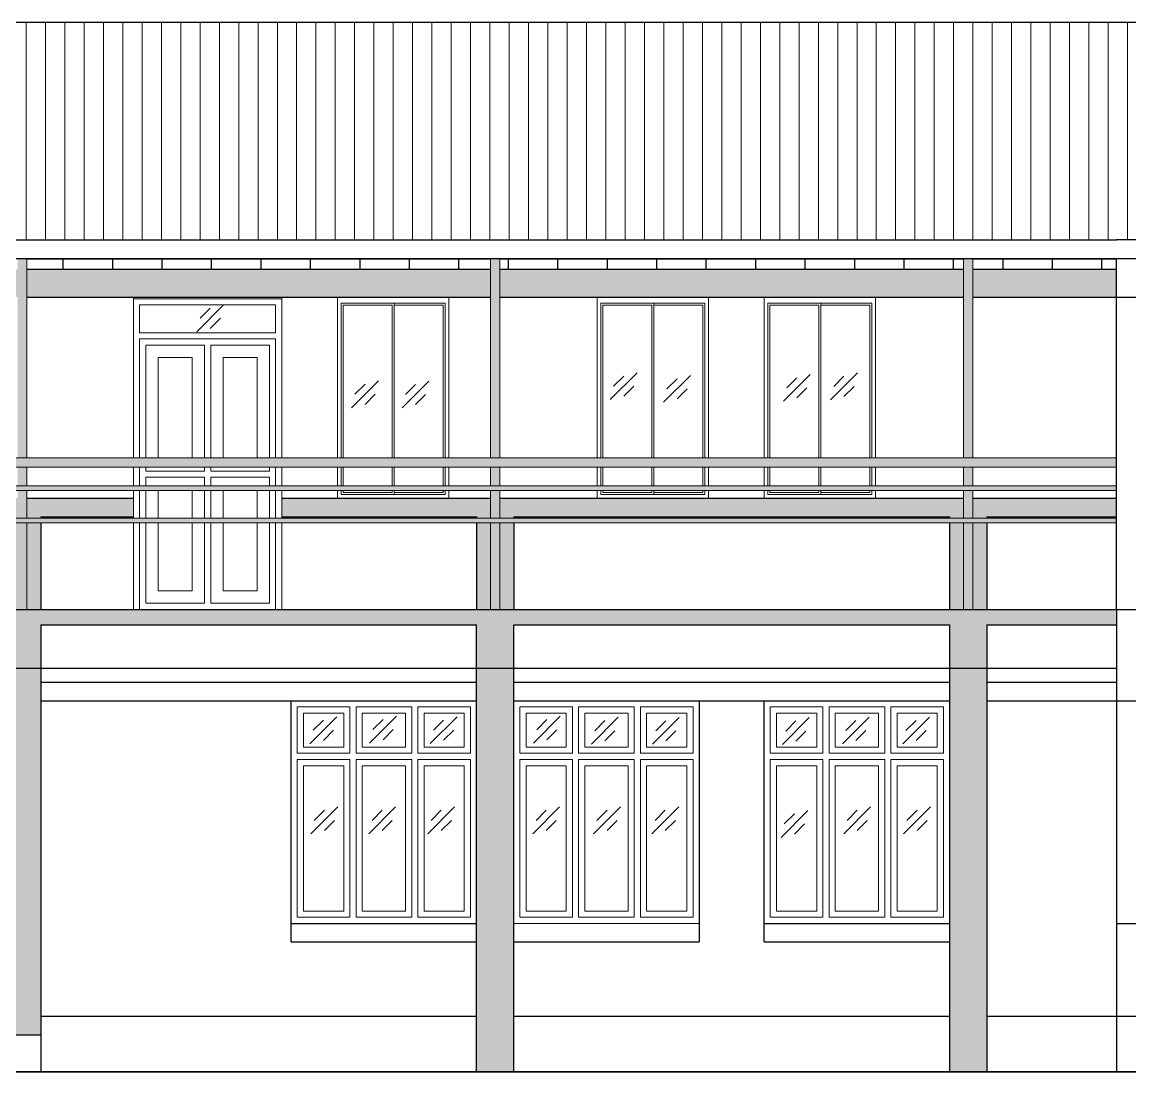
# Model space of a CAD drawing. Header units: inches. Extents: x -6800 to 96653, y -25814 to 17379.
# Drawn here: x 79709.5 to 80067.8, y -17416.8 to -17077.4 of the extents above; entities that cross this region are included whole.
import ezdxf

# ---------------------------------------------------------------- set-up
doc = ezdxf.new("R2010")
doc.units = ezdxf.units.IN
doc.header["$MEASUREMENT"] = 0
for name, color, linetype, lineweight in [('dimension', 50, 'Continuous', 20), ('Door ele', 20, 'Continuous', 15), ('ele front', 30, 'Continuous', 30), ('Ground level', 210, 'Continuous', 35), ('Opening elevation', 130, 'Continuous', 9), ('railing', 50, 'Continuous', 13), ('Wall', 90, 'Continuous', 30), ('Win ele', 211, 'Continuous', 15)]:
    doc.layers.add(name, color=color, linetype=linetype, lineweight=lineweight)

msp = doc.modelspace()

# ---------------------------------------------------------------- hatches: boundary and pattern name
at = {"layer": 'dimension', "transparency": 33554651}
h = msp.add_hatch(dxfattribs=at)
h.set_pattern_fill('ANSI31', color=256, scale=50, angle=45)
h.set_pattern_definition([(90, (47210.82, -13169.43), (-6.25, 0), [])])
h.paths.add_polyline_path([(79703.53, -17147.83), (80063.53, -17147.83), (80081.53, -17147.83), (80081.53, -17077.42), (78818.53, -17077.42), (78818.53, -17147.83), (78836.53, -17147.83)])
at = {"layer": 'Win ele', "transparency": 33554559}
h = msp.add_hatch(color=5, dxfattribs=at)
h.dxf.hatch_style = 1
h.paths.add_polyline_path([(78886.03, -17221.33), (78883.03, -17221.33), (78883.03, -17227.33), (78886.03, -17227.33)])
h.paths.add_polyline_path([(78886.03, -17228.83), (78883.03, -17228.83), (78883.03, -17237.83), (78886.03, -17237.83)])
h.paths.add_polyline_path([(78886.03, -17239.33), (78883.03, -17239.33), (78883.03, -17267.33), (78886.03, -17267.33)])
h.paths.add_polyline_path([(79012.03, -17153.83), (79009.03, -17153.83), (79009.03, -17218.33), (79012.03, -17218.33)])
h.paths.add_polyline_path([(79012.03, -17239.33), (79009.03, -17239.33), (79009.03, -17267.33), (79012.03, -17267.33)])
h.paths.add_polyline_path([(79012.03, -17228.83), (79009.03, -17228.83), (79009.03, -17237.83), (79012.03, -17237.83)])
h.paths.add_polyline_path([(79012.03, -17221.33), (79009.03, -17221.33), (79009.03, -17227.33), (79012.03, -17227.33)])
h.paths.add_polyline_path([(79120.03, -17153.83), (79117.03, -17153.83), (79117.03, -17218.33), (79120.03, -17218.33)])
h.paths.add_polyline_path([(79120.03, -17228.83), (79117.03, -17228.83), (79117.03, -17237.83), (79120.03, -17237.83)])
h.paths.add_polyline_path([(79120.03, -17221.33), (79117.03, -17221.33), (79117.03, -17227.33), (79120.03, -17227.33)])
h.paths.add_polyline_path([(79120.03, -17239.33), (79117.03, -17239.33), (79117.03, -17267.33), (79120.03, -17267.33)])
h.paths.add_polyline_path([(79228.03, -17153.83), (79225.03, -17153.83), (79225.03, -17218.33), (79228.03, -17218.33)])
h.paths.add_polyline_path([(79228.03, -17221.33), (79225.03, -17221.33), (79225.03, -17227.33), (79228.03, -17227.33)])
h.paths.add_polyline_path([(79228.03, -17228.83), (79225.03, -17228.83), (79225.03, -17237.83), (79228.03, -17237.83)])
h.paths.add_polyline_path([(79228.03, -17239.33), (79225.03, -17239.33), (79225.03, -17267.33), (79228.03, -17267.33)])
h.paths.add_polyline_path([(79333.03, -17239.33), (79330.03, -17239.33), (79330.03, -17267.33), (79333.03, -17267.33)])
h.paths.add_polyline_path([(79333.03, -17228.83), (79330.03, -17228.83), (79330.03, -17237.83), (79333.03, -17237.83)])
h.paths.add_polyline_path([(79333.03, -17221.33), (79330.03, -17221.33), (79330.03, -17227.33), (79333.03, -17227.33)])
h.paths.add_polyline_path([(79333.03, -17153.83), (79330.03, -17153.83), (79330.03, -17218.33), (79333.03, -17218.33)])
h.paths.add_polyline_path([(79498.03, -17153.83), (79495.03, -17153.83), (79495.03, -17218.33), (79498.03, -17218.33)])
h.paths.add_polyline_path([(79498.03, -17221.33), (79495.03, -17221.33), (79495.03, -17227.33), (79498.03, -17227.33)])
h.paths.add_polyline_path([(79498.03, -17228.83), (79495.03, -17228.83), (79495.03, -17237.83), (79498.03, -17237.83)])
h.paths.add_polyline_path([(79498.03, -17239.33), (79495.03, -17239.33), (79495.03, -17267.33), (79498.03, -17267.33)])
h.paths.add_polyline_path([(79603.03, -17153.83), (79600.03, -17153.83), (79600.03, -17218.33), (79603.03, -17218.33)])
h.paths.add_polyline_path([(79603.03, -17221.33), (79600.03, -17221.33), (79600.03, -17227.33), (79603.03, -17227.33)])
h.paths.add_polyline_path([(79603.03, -17239.33), (79600.03, -17239.33), (79600.03, -17267.33), (79603.03, -17267.33)])
h.paths.add_polyline_path([(79711.03, -17153.83), (79708.03, -17153.83), (79708.03, -17218.33), (79711.03, -17218.33)])
h.paths.add_polyline_path([(79711.03, -17221.33), (79708.03, -17221.33), (79708.03, -17227.33), (79711.03, -17227.33)])
h.paths.add_polyline_path([(79711.03, -17228.83), (79708.03, -17228.83), (79708.03, -17237.83), (79711.03, -17237.83)])
h.paths.add_polyline_path([(79711.03, -17239.33), (79708.03, -17239.33), (79708.03, -17267.33), (79711.03, -17267.33)])
h.paths.add_polyline_path([(79864.03, -17153.83), (79861.03, -17153.83), (79861.03, -17218.33), (79864.03, -17218.33)])
h.paths.add_polyline_path([(79864.03, -17221.33), (79861.03, -17221.33), (79861.03, -17227.33), (79864.03, -17227.33)])
h.paths.add_polyline_path([(79864.03, -17228.83), (79861.03, -17228.83), (79861.03, -17237.83), (79864.03, -17237.83)])
h.paths.add_polyline_path([(79864.03, -17239.33), (79861.03, -17239.33), (79861.03, -17267.33), (79864.03, -17267.33)])
h.paths.add_polyline_path([(80017.03, -17153.83), (80014.03, -17153.83), (80014.03, -17218.33), (80017.03, -17218.33)])
h.paths.add_polyline_path([(80017.03, -17221.33), (80014.03, -17221.33), (80014.03, -17227.33), (80017.03, -17227.33)])
h.paths.add_polyline_path([(80017.03, -17228.83), (80014.03, -17228.83), (80014.03, -17237.83), (80017.03, -17237.83)])
h.paths.add_polyline_path([(80017.03, -17239.33), (80014.03, -17239.33), (80014.03, -17267.33), (80017.03, -17267.33)])
h.paths.add_polyline_path([(80063.53, -17218.33), (78836.53, -17218.33), (78836.53, -17221.33), (80063.53, -17221.33)])
h.paths.add_polyline_path([(80063.53, -17227.33), (78836.53, -17227.33), (78836.53, -17228.83), (80063.53, -17228.83)])
h = msp.add_hatch(color=256, dxfattribs=at)
h.dxf.hatch_style = 1
h.paths.add_polyline_path([(79495.03, -17231.33), (79333.03, -17231.33), (79333.03, -17237.83), (79337.53, -17237.83), (79337.53, -17237.33), (79490.53, -17237.33), (79490.53, -17237.83), (79495.03, -17237.83)])
h.paths.add_polyline_path([(79330.03, -17231.33), (79228.03, -17231.33), (79228.03, -17237.83), (79232.53, -17237.83), (79232.53, -17237.33), (79325.53, -17237.33), (79325.53, -17237.83), (79330.03, -17237.83)])
h.paths.add_polyline_path([(79225.03, -17231.33), (79193.53, -17231.33), (79193.53, -17237.33), (79220.53, -17237.33), (79220.53, -17237.83), (79225.03, -17237.83)])
h.paths.add_polyline_path([(79145.53, -17231.33), (79120.03, -17231.33), (79120.03, -17237.83), (79124.53, -17237.83), (79124.53, -17237.33), (79145.53, -17237.33)])
h.paths.add_polyline_path([(79117.03, -17231.33), (79012.03, -17231.33), (79012.03, -17237.83), (79016.53, -17237.83), (79016.53, -17237.33), (79112.53, -17237.33), (79112.53, -17237.83), (79117.03, -17237.83)])
h.paths.add_polyline_path([(79009.03, -17231.33), (78886.03, -17231.33), (78886.03, -17237.83), (78890.53, -17237.83), (78890.53, -17237.33), (79004.53, -17237.33), (79004.53, -17237.83), (79009.03, -17237.83)])
h.paths.add_polyline_path([(78883.03, -17231.33), (78878.53, -17231.33), (78878.53, -17237.83), (78883.03, -17237.83)])
h.paths.add_polyline_path([(78890.53, -17239.33), (78886.03, -17239.33), (78886.03, -17267.33), (78890.53, -17267.33)])
h.paths.add_polyline_path([(78883.03, -17239.33), (78878.53, -17239.33), (78878.53, -17267.33), (78883.03, -17267.33)])
h.paths.add_polyline_path([(79009.03, -17239.33), (79004.53, -17239.33), (79004.53, -17267.33), (79009.03, -17267.33)])
h.paths.add_polyline_path([(79016.53, -17239.33), (79012.03, -17239.33), (79012.03, -17267.33), (79016.53, -17267.33)])
h.paths.add_polyline_path([(79124.53, -17239.33), (79120.03, -17239.33), (79120.03, -17267.33), (79124.53, -17267.33)])
h.paths.add_polyline_path([(79117.03, -17239.33), (79112.53, -17239.33), (79112.53, -17267.33), (79117.03, -17267.33)])
h.paths.add_polyline_path([(79225.03, -17239.33), (79220.53, -17239.33), (79220.53, -17267.33), (79225.03, -17267.33)])
h.paths.add_polyline_path([(79232.53, -17239.33), (79228.03, -17239.33), (79228.03, -17267.33), (79232.53, -17267.33)])
h.paths.add_polyline_path([(79337.53, -17239.33), (79333.03, -17239.33), (79333.03, -17267.33), (79337.53, -17267.33)])
h.paths.add_polyline_path([(79330.03, -17239.33), (79325.53, -17239.33), (79325.53, -17267.33), (79330.03, -17267.33)])
h.paths.add_polyline_path([(79337.53, -17272.33), (79595.53, -17272.33), (79595.53, -17286.33), (79607.53, -17286.33), (79607.53, -17272.33), (79703.53, -17272.33), (79703.53, -17286.33), (79715.53, -17286.33), (79715.53, -17272.33), (79856.53, -17272.33), (79856.53, -17286.33), (79868.53, -17286.33), (79868.53, -17272.33), (80009.53, -17272.33), (80009.53, -17286.33), (80021.53, -17286.33), (80021.53, -17272.33), (80063.53, -17272.33), (80063.53, -17267.33), (78836.53, -17267.33), (78836.53, -17272.33), (78878.53, -17272.33), (78878.53, -17286.33), (78890.53, -17286.33), (78890.53, -17272.33), (79004.53, -17272.33), (79004.53, -17286.33), (79016.53, -17286.33), (79016.53, -17272.33), (79112.53, -17272.33), (79112.53, -17286.33), (79124.53, -17286.33), (79124.53, -17272.33), (79220.53, -17272.33), (79220.53, -17286.33), (79232.53, -17286.33), (79232.53, -17272.33), (79325.53, -17272.33), (79325.53, -17286.33), (79337.53, -17286.33)])
h.paths.add_polyline_path([(79225.03, -17157.33), (79120.03, -17157.33), (79120.03, -17166.33), (79225.03, -17166.33)])
h.paths.add_polyline_path([(79330.03, -17157.33), (79228.03, -17157.33), (79228.03, -17166.33), (79330.03, -17166.33)])
h.paths.add_polyline_path([(79117.03, -17157.33), (79012.03, -17157.33), (79012.03, -17166.33), (79117.03, -17166.33)])
h.paths.add_polyline_path([(79009.03, -17157.33), (78917.53, -17157.33), (78886.03, -17157.33), (78886.03, -17166.33), (79009.03, -17166.33)])
h.paths.add_polyline_path([(78883.03, -17157.33), (78878.53, -17157.33), (78878.53, -17160.33), (78836.53, -17160.33), (78836.53, -17166.33), (78883.03, -17166.33)])
h.paths.add_polyline_path([(79495.03, -17157.33), (79333.03, -17157.33), (79333.03, -17166.33), (79495.03, -17166.33)])
h.paths.add_polyline_path([(79600.03, -17157.33), (79498.03, -17157.33), (79498.03, -17166.33), (79600.03, -17166.33)])
h.paths.add_polyline_path([(79708.03, -17157.33), (79603.03, -17157.33), (79603.03, -17166.33), (79708.03, -17166.33)])
h.paths.add_polyline_path([(79861.03, -17157.33), (79711.03, -17157.33), (79711.03, -17166.33), (79861.03, -17166.33)])
h.paths.add_polyline_path([(80014.03, -17157.33), (79864.03, -17157.33), (79864.03, -17166.33), (80014.03, -17166.33)])
h.paths.add_polyline_path([(80063.53, -17157.33), (80017.03, -17157.33), (80017.03, -17166.33), (80063.53, -17166.33)])
h.paths.add_polyline_path([(80063.53, -17231.33), (80017.03, -17231.33), (80017.03, -17237.83), (80021.53, -17237.83), (80021.53, -17237.33), (80063.53, -17237.33)])
h.paths.add_polyline_path([(80021.53, -17239.33), (80017.03, -17239.33), (80017.03, -17267.33), (80021.53, -17267.33)])
h.paths.add_polyline_path([(80014.03, -17239.33), (80009.53, -17239.33), (80009.53, -17267.33), (80014.03, -17267.33)])
h.paths.add_polyline_path([(80014.03, -17231.33), (79864.03, -17231.33), (79864.03, -17237.83), (79868.53, -17237.83), (79868.53, -17237.33), (80009.53, -17237.33), (80009.53, -17237.83), (80014.03, -17237.83)])
h.paths.add_polyline_path([(79861.03, -17231.33), (79793.53, -17231.33), (79793.53, -17237.33), (79856.53, -17237.33), (79856.53, -17237.83), (79861.03, -17237.83)])
h.paths.add_polyline_path([(79868.53, -17239.33), (79864.03, -17239.33), (79864.03, -17267.33), (79868.53, -17267.33)])
h.paths.add_polyline_path([(79861.03, -17239.33), (79856.53, -17239.33), (79856.53, -17267.33), (79861.03, -17267.33)])
h.paths.add_polyline_path([(79715.53, -17239.33), (79711.03, -17239.33), (79711.03, -17267.33), (79715.53, -17267.33)])
h.paths.add_polyline_path([(79708.03, -17239.33), (79703.53, -17239.33), (79703.53, -17267.33), (79708.03, -17267.33)])
h.paths.add_polyline_path([(79708.03, -17231.33), (79703.53, -17231.33), (79703.53, -17237.83), (79708.03, -17237.83)])
h.paths.add_polyline_path([(79745.53, -17231.33), (79711.03, -17231.33), (79711.03, -17237.83), (79715.53, -17237.83), (79715.53, -17237.33), (79745.53, -17237.33)])
h.paths.add_polyline_path([(79607.53, -17239.33), (79603.03, -17239.33), (79603.03, -17267.33), (79607.53, -17267.33)])
h.paths.add_polyline_path([(79607.53, -17231.33), (79603.03, -17231.33), (79603.03, -17237.83), (79607.53, -17237.83)])
h.paths.add_polyline_path([(79600.03, -17231.33), (79565.53, -17231.33), (79565.53, -17237.33), (79595.53, -17237.33), (79595.53, -17237.83), (79600.03, -17237.83)])
h.paths.add_polyline_path([(79600.03, -17239.33), (79595.53, -17239.33), (79595.53, -17267.33), (79600.03, -17267.33)])
h.paths.add_polyline_path([(79517.53, -17231.33), (79498.03, -17231.33), (79498.03, -17237.83), (79502.53, -17237.83), (79502.53, -17237.33), (79517.53, -17237.33)])
h.paths.add_polyline_path([(79495.03, -17239.33), (79490.53, -17239.33), (79490.53, -17267.33), (79495.03, -17267.33)])
h.paths.add_polyline_path([(79502.53, -17239.33), (79498.03, -17239.33), (79498.03, -17267.33), (79502.53, -17267.33)])
h.paths.add_polyline_path([(79502.53, -17272.33), (79490.53, -17272.33), (79490.53, -17404.83), (79502.53, -17404.83)])
h.paths.add_polyline_path([(79337.53, -17286.33), (79325.53, -17286.33), (79325.53, -17404.83), (79337.53, -17404.83)])
h.paths.add_polyline_path([(79232.53, -17286.33), (79220.53, -17286.33), (79220.53, -17404.83), (79232.53, -17404.83)])
h.paths.add_polyline_path([(79124.53, -17286.33), (79112.53, -17286.33), (79112.53, -17404.83), (79124.53, -17404.83)])
h.paths.add_polyline_path([(79016.53, -17286.33), (79004.53, -17286.33), (79004.53, -17298.33), (78890.53, -17298.33), (78890.53, -17304.33), (78891.95, -17304.33), (79002.96, -17304.33), (79004.39, -17304.33), (79004.39, -17305.75), (79004.39, -17358.57), (79004.39, -17403.49), (79004.39, -17404.83), (79016.53, -17404.83)])
h.paths.add_polyline_path([(78890.53, -17286.33), (78878.53, -17286.33), (78878.53, -17404.83), (78890.53, -17404.83)])
h.paths.add_polyline_path([(79715.53, -17286.33), (79703.53, -17286.33), (79703.53, -17404.83), (79715.53, -17404.83)])
h.paths.add_polyline_path([(79868.53, -17286.33), (79856.53, -17286.33), (79856.53, -17416.83), (79868.53, -17416.83)])
h.paths.add_polyline_path([(80021.53, -17286.33), (80009.53, -17286.33), (80009.53, -17416.83), (80021.53, -17416.83)])
h.paths.add_polyline_path([(78878.53, -17239.33), (78836.53, -17239.33), (78836.53, -17242.33), (78878.53, -17242.33)])
h.paths.add_polyline_path([(78878.53, -17236.33), (78836.53, -17236.33), (78836.53, -17237.83), (78878.53, -17237.83)])
h = msp.add_hatch(color=5, dxfattribs=at)
h.dxf.hatch_style = 1
h.paths.add_polyline_path([(80063.53, -17237.83), (78836.53, -17237.83), (78836.53, -17239.33), (80063.53, -17239.33)])

# ---------------------------------------------------------------- linework, layer by layer
at = {"ltscale": 10, "transparency": 33554687}
for p, q in [((80063.53, -17166.33), (80115.89, -17166.33)), ((80063.53, -17267.33), (80115.89, -17267.33)), ((80063.53, -17296.83), (80115.89, -17296.83)), ((80063.53, -17368.83), (80115.89, -17368.83)), ((80063.53, -17398.83), (80115.89, -17398.83))]:
    msp.add_line(p, q, dxfattribs=at)
at = {"layer": 'Door ele', "transparency": 33554651}
for p, q in [((79796.53, -17296.83), (79856.53, -17296.83)), ((79796.53, -17368.83), (79796.53, -17296.83)), ((79856.53, -17296.83), (79856.53, -17368.83)), ((79868.53, -17296.83), (79928.53, -17296.83)), ((79868.53, -17368.83), (79868.53, -17296.83)), ((79928.53, -17296.83), (79928.53, -17368.83)), ((79949.53, -17296.83), (80009.53, -17296.83)), ((79949.53, -17368.83), (79949.53, -17296.83)), ((80009.53, -17296.83), (80009.53, -17368.83)), ((79798.53, -17298.83), (79815.53, -17298.83)), ((79798.53, -17313.83), (79798.53, -17298.83)), ((79815.53, -17298.83), (79815.53, -17313.83)), ((79817.53, -17298.83), (79835.53, -17298.83)), ((79817.53, -17298.83), (79817.53, -17313.83)), ((79835.53, -17298.83), (79835.53, -17313.83)), ((79837.53, -17298.83), (79854.53, -17298.83)), ((79837.53, -17298.83), (79837.53, -17313.83)), ((79854.53, -17298.83), (79854.53, -17313.83)), ((79870.53, -17298.83), (79887.53, -17298.83)), ((79870.53, -17313.83), (79870.53, -17298.83)), ((79887.53, -17298.83), (79887.53, -17313.83)), ((79889.53, -17298.83), (79907.53, -17298.83)), ((79889.53, -17298.83), (79889.53, -17313.83)), ((79907.53, -17298.83), (79907.53, -17313.83)), ((79909.53, -17298.83), (79926.53, -17298.83)), ((79909.53, -17298.83), (79909.53, -17313.83)), ((79926.53, -17298.83), (79926.53, -17313.83)), ((79951.53, -17298.83), (79968.53, -17298.83)), ((79951.53, -17313.83), (79951.53, -17298.83)), ((79968.53, -17298.83), (79968.53, -17313.83)), ((79970.53, -17298.83), (79988.53, -17298.83)), ((79970.53, -17298.83), (79970.53, -17313.83)), ((79988.53, -17298.83), (79988.53, -17313.83)), ((79990.53, -17298.83), (80007.53, -17298.83)), ((79990.53, -17298.83), (79990.53, -17313.83)), ((80007.53, -17298.83), (80007.53, -17313.83)), ((79798.53, -17313.83), (79815.53, -17313.83)), ((79817.53, -17313.83), (79835.53, -17313.83)), ((79817.53, -17315.83), (79835.53, -17315.83)), ((79817.53, -17315.83), (79817.53, -17366.83)), ((79835.53, -17315.83), (79835.53, -17366.83)), ((79837.53, -17313.83), (79854.53, -17313.83)), ((79837.53, -17315.83), (79854.53, -17315.83)), ((79837.53, -17315.83), (79837.53, -17366.83)), ((79854.53, -17315.83), (79854.53, -17366.83)), ((79870.53, -17313.83), (79887.53, -17313.83)), ((79889.53, -17313.83), (79907.53, -17313.83)), ((79889.53, -17315.83), (79907.53, -17315.83)), ((79889.53, -17315.83), (79889.53, -17366.83)), ((79907.53, -17315.83), (79907.53, -17366.83)), ((79909.53, -17313.83), (79926.53, -17313.83)), ((79909.53, -17315.83), (79926.53, -17315.83)), ((79909.53, -17315.83), (79909.53, -17366.83)), ((79926.53, -17315.83), (79926.53, -17366.83)), ((79951.53, -17313.83), (79968.53, -17313.83)), ((79970.53, -17313.83), (79988.53, -17313.83)), ((79970.53, -17315.83), (79988.53, -17315.83)), ((79970.53, -17315.83), (79970.53, -17366.83)), ((79988.53, -17315.83), (79988.53, -17366.83)), ((79990.53, -17313.83), (80007.53, -17313.83)), ((79990.53, -17315.83), (80007.53, -17315.83)), ((79990.53, -17315.83), (79990.53, -17366.83)), ((80007.53, -17315.83), (80007.53, -17366.83)), ((79856.53, -17368.83), (79796.53, -17368.83)), ((79835.53, -17366.83), (79817.53, -17366.83)), ((79854.53, -17366.83), (79837.53, -17366.83)), ((79868.53, -17368.83), (79928.53, -17368.83)), ((79928.53, -17368.83), (79868.53, -17368.83)), ((79907.53, -17366.83), (79889.53, -17366.83)), ((79926.53, -17366.83), (79909.53, -17366.83)), ((80009.53, -17368.83), (79949.53, -17368.83)), ((79988.53, -17366.83), (79970.53, -17366.83)), ((80007.53, -17366.83), (79990.53, -17366.83))]:
    msp.add_line(p, q, dxfattribs=at)
for points in [[(79798.53, -17366.83), (79798.53, -17315.83), (79815.53, -17315.83), (79815.53, -17366.83)], [(79870.53, -17366.83), (79870.53, -17315.83), (79887.53, -17315.83), (79887.53, -17366.83)], [(79951.53, -17366.83), (79951.53, -17315.83), (79968.53, -17315.83), (79968.53, -17366.83)]]:
    msp.add_lwpolyline(points, close=True, dxfattribs=at)
at = {"layer": 'ele front', "transparency": 33554687}
msp.add_line((78818.53, -17077.42), (80081.53, -17077.42), dxfattribs=at)
at = {"layer": 'ele front', "transparency": 33554651}
for p, q in [((79703.53, -17147.83), (80063.53, -17147.83)), ((80081.53, -17147.83), (80063.53, -17147.83)), ((79703.53, -17153.83), (80063.53, -17153.83)), ((80063.53, -17267.33), (80063.53, -17153.83)), ((80063.53, -17153.83), (80081.53, -17153.83)), ((79711.03, -17157.33), (79861.03, -17157.33)), ((79864.03, -17157.33), (80014.03, -17157.33)), ((80017.03, -17157.33), (80063.53, -17157.33)), ((79711.03, -17166.33), (79861.03, -17166.33)), ((79864.03, -17166.33), (80014.03, -17166.33)), ((80017.03, -17166.33), (80063.53, -17166.33)), ((79711.03, -17231.33), (79745.53, -17231.33)), ((79793.53, -17231.33), (79861.03, -17231.33)), ((79864.03, -17231.33), (80014.03, -17231.33)), ((80017.03, -17231.33), (80063.53, -17231.33)), ((79715.53, -17237.33), (79745.53, -17237.33)), ((79793.53, -17237.33), (79856.53, -17237.33)), ((79856.53, -17237.33), (79856.53, -17237.83)), ((79868.53, -17237.33), (80009.53, -17237.33)), ((79868.53, -17237.33), (79868.53, -17237.83)), ((80009.53, -17237.33), (80009.53, -17237.83)), ((80021.53, -17237.33), (80063.53, -17237.33)), ((80021.53, -17237.33), (80021.53, -17237.83)), ((79715.53, -17239.33), (79715.53, -17267.33)), ((79856.53, -17239.33), (79856.53, -17267.33)), ((79868.53, -17239.33), (79868.53, -17267.33)), ((80009.53, -17239.33), (80009.53, -17267.33)), ((80021.53, -17239.33), (80021.53, -17267.33)), ((78836.53, -17267.33), (80063.53, -17267.33)), ((80063.53, -17267.33), (80063.53, -17416.83)), ((79715.53, -17272.33), (79715.53, -17416.83)), ((79715.53, -17272.33), (79856.53, -17272.33)), ((79856.53, -17416.83), (79856.53, -17272.33)), ((79868.53, -17416.83), (79868.53, -17272.33)), ((79868.53, -17272.33), (80009.53, -17272.33)), ((80009.53, -17272.33), (80009.53, -17416.83)), ((80021.53, -17272.33), (80021.53, -17416.83)), ((80021.53, -17272.33), (80063.53, -17272.33)), ((79595.53, -17286.33), (80063.53, -17286.33)), ((79715.53, -17290.83), (79856.53, -17290.83)), ((79868.53, -17290.83), (80009.53, -17290.83)), ((80021.53, -17290.83), (80063.53, -17290.83)), ((79715.53, -17296.83), (79856.53, -17296.83)), ((79796.53, -17374.83), (79796.53, -17296.83)), ((79868.53, -17296.83), (80009.53, -17296.83)), ((79928.53, -17296.83), (79928.53, -17374.83)), ((79949.53, -17374.83), (79949.53, -17296.83)), ((80021.53, -17296.83), (80063.53, -17296.83)), ((79796.53, -17368.83), (79856.53, -17368.83)), ((79949.53, -17368.83), (80009.53, -17368.83)), ((79796.53, -17374.83), (79856.53, -17374.83)), ((79868.53, -17374.83), (79928.53, -17374.83)), ((79949.53, -17374.83), (80009.53, -17374.83)), ((79715.53, -17398.83), (79856.53, -17398.83)), ((79868.53, -17398.83), (80009.53, -17398.83)), ((80021.53, -17398.83), (80063.53, -17398.83)), ((79703.53, -17404.83), (79715.53, -17404.83))]:
    msp.add_line(p, q, dxfattribs=at)
at = {"layer": 'Ground level', "transparency": 33554651}
msp.add_line((78721.83, -17416.83), (80128.61, -17416.83), dxfattribs=at)
at = {"layer": 'Opening elevation', "lineweight": 5, "transparency": 33554526}
for p, q in [((79766.04, -17177.51), (79774.71, -17168.84)), ((79767.11, -17173.18), (79770.37, -17169.91)), ((79770.37, -17176.44), (79773.64, -17173.18)), ((79899.77, -17199.44), (79908.44, -17190.77)), ((79971.02, -17199.53), (79979.69, -17190.86)), ((79816.1, -17202.07), (79824.77, -17193.4)), ((79817.17, -17197.73), (79820.44, -17194.47)), ((79832.45, -17202.13), (79841.12, -17193.46)), ((79833.51, -17197.8), (79836.78, -17194.53)), ((79900.84, -17195.1), (79904.11, -17191.84)), ((79917.02, -17200.33), (79925.69, -17191.66)), ((79918.09, -17196), (79921.36, -17192.73)), ((79955.79, -17200), (79964.46, -17191.33)), ((79956.86, -17195.66), (79960.12, -17192.4)), ((79972.09, -17195.19), (79975.36, -17191.93)), ((79820.44, -17201), (79823.7, -17197.73)), ((79836.78, -17201.07), (79840.05, -17197.8)), ((79904.11, -17198.37), (79907.37, -17195.1)), ((79921.36, -17199.26), (79924.63, -17196)), ((79960.12, -17198.93), (79963.39, -17195.66)), ((79975.36, -17198.46), (79978.62, -17195.19)), ((79802.63, -17310.72), (79811.3, -17302.05)), ((79821.92, -17310.51), (79830.59, -17301.84)), ((79841.52, -17310.67), (79850.19, -17302)), ((79874.89, -17310.54), (79883.56, -17301.87)), ((79893.67, -17310.86), (79902.34, -17302.19)), ((79913.39, -17310.9), (79922.07, -17302.23)), ((79955.45, -17310.95), (79964.12, -17302.28)), ((79974.84, -17310.81), (79983.51, -17302.14)), ((79994.35, -17310.81), (80003.02, -17302.14)), ((79803.7, -17306.39), (79806.97, -17303.12)), ((79822.99, -17306.17), (79826.25, -17302.91)), ((79842.58, -17306.34), (79845.85, -17303.07)), ((79875.96, -17306.2), (79879.23, -17302.94)), ((79894.74, -17306.53), (79898, -17303.26)), ((79914.46, -17306.56), (79917.73, -17303.3)), ((79956.51, -17306.62), (79959.78, -17303.35)), ((79975.91, -17306.47), (79979.17, -17303.21)), ((79995.42, -17306.47), (79998.68, -17303.21)), ((79806.97, -17309.65), (79810.23, -17306.39)), ((79826.25, -17309.44), (79829.52, -17306.17)), ((79845.85, -17309.6), (79849.12, -17306.34)), ((79879.23, -17309.47), (79882.5, -17306.2)), ((79898, -17309.79), (79901.27, -17306.53)), ((79917.73, -17309.83), (79921, -17306.56)), ((79959.78, -17309.88), (79963.05, -17306.62)), ((79979.17, -17309.74), (79982.44, -17306.47)), ((79998.68, -17309.74), (80001.95, -17306.47)), ((79802.95, -17339.84), (79811.63, -17331.17)), ((79804.02, -17335.51), (79807.29, -17332.24)), ((79821.64, -17339.84), (79830.31, -17331.17)), ((79822.71, -17335.51), (79825.98, -17332.24)), ((79840.76, -17339.84), (79849.43, -17331.17)), ((79841.83, -17335.51), (79845.1, -17332.24)), ((79874.7, -17339.84), (79883.37, -17331.17)), ((79875.77, -17335.51), (79879.03, -17332.24)), ((79894.37, -17339.84), (79903.05, -17331.17)), ((79895.44, -17335.51), (79898.71, -17332.24)), ((79913.22, -17339.84), (79921.89, -17331.17)), ((79914.28, -17335.51), (79917.55, -17332.24)), ((79955, -17341.02), (79963.67, -17332.35)), ((79956.06, -17336.68), (79959.33, -17333.41)), ((79975.31, -17339.84), (79983.98, -17331.17)), ((79976.37, -17335.51), (79979.64, -17332.24)), ((79994.66, -17339.84), (80003.34, -17331.17)), ((79995.73, -17335.51), (79999, -17332.24)), ((79807.29, -17338.78), (79810.56, -17335.51)), ((79825.98, -17338.78), (79829.24, -17335.51)), ((79845.1, -17338.78), (79848.37, -17335.51)), ((79879.03, -17338.78), (79882.3, -17335.51)), ((79898.71, -17338.78), (79901.98, -17335.51)), ((79917.55, -17338.78), (79920.82, -17335.51)), ((79959.33, -17339.95), (79962.6, -17336.68)), ((79979.64, -17338.78), (79982.91, -17335.51)), ((79999, -17338.78), (80002.27, -17335.51))]:
    msp.add_line(p, q, dxfattribs=at)
at = {"layer": 'railing', "transparency": 33554651}
for p, q in [((79711.03, -17218.33), (79711.03, -17153.83)), ((79861.03, -17218.33), (79861.03, -17153.83)), ((79864.03, -17218.33), (79864.03, -17153.83)), ((80014.03, -17218.33), (80014.03, -17153.83)), ((80017.03, -17218.33), (80017.03, -17153.83)), ((78836.53, -17218.33), (80063.53, -17218.33)), ((78836.53, -17221.33), (80063.53, -17221.33)), ((79711.03, -17227.33), (79711.03, -17221.33)), ((79861.03, -17227.33), (79861.03, -17221.33)), ((79864.03, -17227.33), (79864.03, -17221.33)), ((80014.03, -17227.33), (80014.03, -17221.33)), ((80017.03, -17227.33), (80017.03, -17221.33)), ((78836.53, -17227.33), (80063.53, -17227.33)), ((78836.53, -17228.83), (80063.53, -17228.83)), ((79711.03, -17237.83), (79711.03, -17228.83)), ((79861.03, -17237.83), (79861.03, -17228.83)), ((79864.03, -17237.83), (79864.03, -17228.83)), ((80014.03, -17237.83), (80014.03, -17228.83)), ((80017.03, -17237.83), (80017.03, -17228.83)), ((78836.53, -17237.83), (80063.53, -17237.83)), ((78836.53, -17239.33), (80063.53, -17239.33)), ((79711.03, -17267.33), (79711.03, -17239.33)), ((79861.03, -17267.33), (79861.03, -17239.33)), ((79864.03, -17267.33), (79864.03, -17239.33)), ((80014.03, -17267.33), (80014.03, -17239.33)), ((80017.03, -17267.33), (80017.03, -17239.33))]:
    msp.add_line(p, q, dxfattribs=at)
at = {"layer": 'Wall', "color": 240, "linetype": 'Continuous', "true_color": 0xed1f24, "transparency": 33554562}
for p, q in [((79711.03, -17153.93), (79861.03, -17153.93)), ((79714.82, -17153.93), (79714.82, -17153.83)), ((79722.82, -17157.33), (79722.82, -17153.93)), ((79730.82, -17153.93), (79730.82, -17153.83)), ((79738.82, -17157.33), (79738.82, -17153.93)), ((79746.82, -17153.93), (79746.82, -17153.83)), ((79754.82, -17157.33), (79754.82, -17153.93)), ((79762.82, -17153.93), (79762.82, -17153.83)), ((79770.82, -17157.33), (79770.82, -17153.93)), ((79778.82, -17153.93), (79778.82, -17153.83)), ((79786.82, -17157.33), (79786.82, -17153.93)), ((79794.82, -17153.93), (79794.82, -17153.83)), ((79802.82, -17157.33), (79802.82, -17153.93)), ((79810.82, -17153.93), (79810.82, -17153.83)), ((79818.82, -17157.33), (79818.82, -17153.93)), ((79826.82, -17153.93), (79826.82, -17153.83)), ((79834.82, -17157.33), (79834.82, -17153.93)), ((79842.82, -17153.93), (79842.82, -17153.83)), ((79850.82, -17157.33), (79850.82, -17153.93)), ((79858.82, -17153.93), (79858.82, -17153.83)), ((79864.03, -17153.93), (80014.03, -17153.93)), ((79866.82, -17157.33), (79866.82, -17153.93)), ((79874.82, -17153.93), (79874.82, -17153.83)), ((79882.82, -17157.33), (79882.82, -17153.93)), ((79890.82, -17153.93), (79890.82, -17153.83)), ((79898.82, -17157.33), (79898.82, -17153.93)), ((79906.82, -17153.93), (79906.82, -17153.83)), ((79914.82, -17157.33), (79914.82, -17153.93)), ((79922.82, -17153.93), (79922.82, -17153.83)), ((79930.82, -17157.33), (79930.82, -17153.93)), ((79938.82, -17153.93), (79938.82, -17153.83)), ((79946.82, -17157.33), (79946.82, -17153.93)), ((79954.82, -17153.93), (79954.82, -17153.83)), ((79962.82, -17157.33), (79962.82, -17153.93)), ((79970.82, -17153.93), (79970.82, -17153.83)), ((79978.82, -17157.33), (79978.82, -17153.93)), ((79986.82, -17153.93), (79986.82, -17153.83)), ((79994.82, -17157.33), (79994.82, -17153.93)), ((80002.82, -17153.93), (80002.82, -17153.83)), ((80010.82, -17157.33), (80010.82, -17153.93)), ((80017.03, -17153.93), (80063.53, -17153.93)), ((80018.82, -17153.93), (80018.82, -17153.83)), ((80026.82, -17157.33), (80026.82, -17153.93)), ((80034.82, -17153.93), (80034.82, -17153.83)), ((80042.82, -17157.33), (80042.82, -17153.93)), ((80050.82, -17153.93), (80050.82, -17153.83)), ((80058.82, -17157.33), (80058.82, -17153.93)), ((80034.82, -17237.83), (80034.82, -17237.33)), ((80050.82, -17237.83), (80050.82, -17237.33))]:
    msp.add_line(p, q, dxfattribs=at)
at = {"layer": 'Win ele', "transparency": 33554651}
for p, q in [((79745.53, -17166.33), (79745.53, -17218.33)), ((79745.53, -17166.83), (79745.53, -17218.33)), ((79745.53, -17166.83), (79793.53, -17166.83)), ((79747.53, -17168.83), (79747.53, -17177.83)), ((79747.53, -17168.83), (79791.53, -17168.83)), ((79791.53, -17168.83), (79791.53, -17177.83)), ((79793.53, -17166.33), (79793.53, -17218.33)), ((79793.53, -17166.83), (79793.53, -17218.33)), ((79811.53, -17218.33), (79811.53, -17166.33)), ((79811.53, -17166.33), (79847.53, -17166.33)), ((79812.73, -17168.33), (79846.33, -17168.33)), ((79812.73, -17218.33), (79812.73, -17168.33)), ((79813.33, -17168.93), (79829.23, -17168.93)), ((79813.33, -17218.33), (79813.33, -17168.93)), ((79829.23, -17168.93), (79829.23, -17218.33)), ((79829.83, -17168.33), (79829.83, -17218.33)), ((79829.83, -17168.93), (79845.73, -17168.93)), ((79845.73, -17168.93), (79845.73, -17218.33)), ((79846.33, -17168.33), (79846.33, -17218.33)), ((79847.53, -17218.33), (79847.53, -17166.33)), ((79895.53, -17218.33), (79895.53, -17166.33)), ((79895.53, -17218.33), (79895.53, -17166.33)), ((79895.53, -17166.33), (79931.53, -17166.33)), ((79896.73, -17168.33), (79930.33, -17168.33)), ((79896.73, -17218.33), (79896.73, -17168.33)), ((79897.33, -17168.93), (79913.23, -17168.93)), ((79897.33, -17218.33), (79897.33, -17168.93)), ((79913.23, -17168.93), (79913.23, -17218.33)), ((79913.83, -17168.33), (79913.83, -17218.33)), ((79913.83, -17168.93), (79929.73, -17168.93)), ((79929.73, -17168.93), (79929.73, -17218.33)), ((79930.33, -17168.33), (79930.33, -17218.33)), ((79931.53, -17218.33), (79931.53, -17166.33)), ((79931.53, -17218.33), (79931.53, -17166.33)), ((79949.53, -17218.33), (79949.53, -17166.33)), ((79949.53, -17218.33), (79949.53, -17166.33)), ((79949.53, -17166.33), (79985.53, -17166.33)), ((79950.73, -17168.33), (79984.33, -17168.33)), ((79950.73, -17218.33), (79950.73, -17168.33)), ((79951.33, -17168.93), (79967.23, -17168.93)), ((79951.33, -17218.33), (79951.33, -17168.93)), ((79967.23, -17168.93), (79967.23, -17218.33)), ((79967.83, -17168.33), (79967.83, -17218.33)), ((79967.83, -17168.93), (79983.73, -17168.93)), ((79983.73, -17168.93), (79983.73, -17218.33)), ((79984.33, -17168.33), (79984.33, -17218.33)), ((79985.53, -17218.33), (79985.53, -17166.33)), ((79985.53, -17218.33), (79985.53, -17166.33)), ((79747.53, -17177.83), (79791.53, -17177.83)), ((79747.53, -17179.83), (79747.53, -17218.33)), ((79747.53, -17179.83), (79791.53, -17179.83)), ((79791.53, -17179.83), (79791.53, -17218.33)), ((79749.53, -17181.83), (79749.53, -17218.33)), ((79749.53, -17181.83), (79768.53, -17181.83)), ((79768.53, -17181.83), (79768.53, -17218.33)), ((79770.53, -17181.83), (79789.53, -17181.83)), ((79770.53, -17181.83), (79770.53, -17218.33)), ((79789.53, -17181.83), (79789.53, -17218.33)), ((79753.53, -17185.83), (79753.53, -17218.33)), ((79753.53, -17185.83), (79764.53, -17185.83)), ((79764.53, -17185.83), (79764.53, -17218.33)), ((79774.53, -17185.83), (79785.53, -17185.83)), ((79774.53, -17185.83), (79774.53, -17218.33)), ((79785.53, -17185.83), (79785.53, -17218.33)), ((79811.53, -17218.33), (79811.53, -17192.33)), ((79847.53, -17192.33), (79847.53, -17218.33)), ((79895.53, -17218.33), (79895.53, -17192.33)), ((79931.53, -17192.33), (79931.53, -17218.33)), ((79949.53, -17218.33), (79949.53, -17192.33)), ((79985.53, -17192.33), (79985.53, -17218.33)), ((79745.53, -17221.33), (79745.53, -17227.33)), ((79745.53, -17221.33), (79745.53, -17227.33)), ((79747.53, -17221.33), (79747.53, -17227.33)), ((79749.53, -17221.33), (79749.53, -17222.58)), ((79749.53, -17222.58), (79768.53, -17222.58)), ((79768.53, -17221.33), (79768.53, -17222.58)), ((79770.53, -17221.33), (79770.53, -17222.58)), ((79770.53, -17222.58), (79789.53, -17222.58)), ((79789.53, -17221.33), (79789.53, -17222.58)), ((79791.53, -17221.33), (79791.53, -17227.33)), ((79793.53, -17221.33), (79793.53, -17227.33)), ((79793.53, -17221.33), (79793.53, -17227.33)), ((79811.53, -17227.33), (79811.53, -17221.33)), ((79811.53, -17227.33), (79811.53, -17221.33)), ((79812.73, -17227.33), (79812.73, -17221.33)), ((79813.33, -17227.33), (79813.33, -17221.33)), ((79829.23, -17221.33), (79829.23, -17227.33)), ((79829.83, -17221.33), (79829.83, -17227.33)), ((79845.73, -17221.33), (79845.73, -17227.33)), ((79846.33, -17221.33), (79846.33, -17227.33)), ((79847.53, -17227.33), (79847.53, -17221.33)), ((79847.53, -17221.33), (79847.53, -17227.33)), ((79895.53, -17227.33), (79895.53, -17221.33)), ((79895.53, -17227.33), (79895.53, -17221.33)), ((79895.53, -17227.33), (79895.53, -17221.33)), ((79896.73, -17227.33), (79896.73, -17221.33)), ((79897.33, -17227.33), (79897.33, -17221.33)), ((79913.23, -17221.33), (79913.23, -17227.33)), ((79913.83, -17221.33), (79913.83, -17227.33)), ((79929.73, -17221.33), (79929.73, -17227.33)), ((79930.33, -17221.33), (79930.33, -17227.33)), ((79931.53, -17227.33), (79931.53, -17221.33)), ((79931.53, -17227.33), (79931.53, -17221.33)), ((79931.53, -17221.33), (79931.53, -17227.33)), ((79949.53, -17227.33), (79949.53, -17221.33)), ((79949.53, -17227.33), (79949.53, -17221.33)), ((79949.53, -17227.33), (79949.53, -17221.33)), ((79950.73, -17227.33), (79950.73, -17221.33)), ((79951.33, -17227.33), (79951.33, -17221.33)), ((79967.23, -17221.33), (79967.23, -17227.33)), ((79967.83, -17221.33), (79967.83, -17227.33)), ((79983.73, -17221.33), (79983.73, -17227.33)), ((79984.33, -17221.33), (79984.33, -17227.33)), ((79985.53, -17227.33), (79985.53, -17221.33)), ((79985.53, -17227.33), (79985.53, -17221.33)), ((79985.53, -17221.33), (79985.53, -17227.33)), ((79749.53, -17224.58), (79749.53, -17227.33)), ((79749.53, -17224.58), (79768.53, -17224.58)), ((79768.53, -17224.58), (79768.53, -17227.33)), ((79770.53, -17224.58), (79770.53, -17227.33)), ((79770.53, -17224.58), (79789.53, -17224.58)), ((79789.53, -17224.58), (79789.53, -17227.33)), ((79745.53, -17228.83), (79745.53, -17237.83)), ((79745.53, -17228.83), (79745.53, -17237.83)), ((79747.53, -17228.83), (79747.53, -17237.83)), ((79749.53, -17228.83), (79749.53, -17237.83)), ((79753.53, -17228.83), (79753.53, -17237.83)), ((79764.53, -17228.83), (79764.53, -17237.83)), ((79768.53, -17228.83), (79768.53, -17237.83)), ((79770.53, -17228.83), (79770.53, -17237.83)), ((79774.53, -17228.83), (79774.53, -17237.83)), ((79785.53, -17228.83), (79785.53, -17237.83)), ((79789.53, -17228.83), (79789.53, -17237.83)), ((79791.53, -17228.83), (79791.53, -17237.83)), ((79793.53, -17228.83), (79793.53, -17237.83)), ((79793.53, -17228.83), (79793.53, -17237.83)), ((79811.53, -17231.33), (79811.53, -17228.83)), ((79811.53, -17231.33), (79811.53, -17228.83)), ((79812.73, -17230.13), (79812.73, -17228.83)), ((79846.33, -17230.13), (79812.73, -17230.13)), ((79813.33, -17229.53), (79813.33, -17228.83)), ((79829.23, -17229.53), (79813.33, -17229.53)), ((79829.23, -17228.83), (79829.23, -17229.53)), ((79829.83, -17228.83), (79829.83, -17230.13)), ((79845.73, -17229.53), (79829.83, -17229.53)), ((79845.73, -17228.83), (79845.73, -17229.53)), ((79846.33, -17228.83), (79846.33, -17230.13)), ((79847.53, -17231.33), (79847.53, -17228.83)), ((79847.53, -17228.83), (79847.53, -17231.33)), ((79895.53, -17231.33), (79895.53, -17228.83)), ((79895.53, -17231.33), (79895.53, -17228.83)), ((79895.53, -17231.33), (79895.53, -17228.83)), ((79896.73, -17230.13), (79896.73, -17228.83)), ((79930.33, -17230.13), (79896.73, -17230.13)), ((79897.33, -17229.53), (79897.33, -17228.83)), ((79913.23, -17229.53), (79897.33, -17229.53)), ((79913.23, -17228.83), (79913.23, -17229.53)), ((79913.83, -17228.83), (79913.83, -17230.13)), ((79929.73, -17229.53), (79913.83, -17229.53)), ((79929.73, -17228.83), (79929.73, -17229.53)), ((79930.33, -17228.83), (79930.33, -17230.13)), ((79931.53, -17231.33), (79931.53, -17228.83)), ((79931.53, -17231.33), (79931.53, -17228.83)), ((79931.53, -17228.83), (79931.53, -17231.33)), ((79949.53, -17231.33), (79949.53, -17228.83)), ((79949.53, -17231.33), (79949.53, -17228.83)), ((79949.53, -17231.33), (79949.53, -17228.83)), ((79950.73, -17230.13), (79950.73, -17228.83)), ((79984.33, -17230.13), (79950.73, -17230.13)), ((79951.33, -17229.53), (79951.33, -17228.83)), ((79967.23, -17229.53), (79951.33, -17229.53)), ((79967.23, -17228.83), (79967.23, -17229.53)), ((79967.83, -17228.83), (79967.83, -17230.13)), ((79983.73, -17229.53), (79967.83, -17229.53)), ((79983.73, -17228.83), (79983.73, -17229.53)), ((79984.33, -17228.83), (79984.33, -17230.13)), ((79985.53, -17231.33), (79985.53, -17228.83)), ((79985.53, -17231.33), (79985.53, -17228.83)), ((79985.53, -17228.83), (79985.53, -17231.33)), ((79847.53, -17231.33), (79811.53, -17231.33)), ((79931.53, -17231.33), (79895.53, -17231.33)), ((79985.53, -17231.33), (79949.53, -17231.33)), ((79715.53, -17237.33), (79715.53, -17237.83)), ((79745.53, -17239.33), (79745.53, -17267.33)), ((79745.53, -17239.33), (79745.53, -17267.33)), ((79747.53, -17239.33), (79747.53, -17267.33)), ((79749.53, -17239.33), (79749.53, -17265.33)), ((79753.53, -17239.33), (79753.53, -17261.33)), ((79764.53, -17239.33), (79764.53, -17261.33)), ((79768.53, -17239.33), (79768.53, -17265.33)), ((79770.53, -17239.33), (79770.53, -17265.33)), ((79774.53, -17239.33), (79774.53, -17261.33)), ((79785.53, -17239.33), (79785.53, -17261.33)), ((79789.53, -17239.33), (79789.53, -17265.33)), ((79791.53, -17239.33), (79791.53, -17267.33)), ((79793.53, -17239.33), (79793.53, -17267.33)), ((79793.53, -17239.33), (79793.53, -17267.33)), ((79753.53, -17261.33), (79764.53, -17261.33)), ((79774.53, -17261.33), (79785.53, -17261.33)), ((79749.53, -17265.33), (79768.53, -17265.33)), ((79770.53, -17265.33), (79789.53, -17265.33)), ((79745.53, -17267.33), (79793.53, -17267.33)), ((79800.53, -17300.83), (79813.53, -17300.83)), ((79800.53, -17311.83), (79800.53, -17300.83)), ((79813.53, -17300.83), (79813.53, -17311.83)), ((79819.53, -17300.83), (79833.53, -17300.83)), ((79819.53, -17300.83), (79819.53, -17311.83)), ((79833.53, -17300.83), (79833.53, -17311.83)), ((79839.53, -17300.83), (79852.53, -17300.83)), ((79839.53, -17300.83), (79839.53, -17311.83)), ((79852.53, -17300.83), (79852.53, -17311.83)), ((79872.53, -17300.83), (79885.53, -17300.83)), ((79872.53, -17311.83), (79872.53, -17300.83)), ((79885.53, -17300.83), (79885.53, -17311.83)), ((79891.53, -17300.83), (79905.53, -17300.83)), ((79891.53, -17300.83), (79891.53, -17311.83)), ((79905.53, -17300.83), (79905.53, -17311.83)), ((79911.53, -17300.83), (79924.53, -17300.83)), ((79911.53, -17300.83), (79911.53, -17311.83)), ((79924.53, -17300.83), (79924.53, -17311.83)), ((79953.53, -17300.83), (79966.53, -17300.83)), ((79953.53, -17311.83), (79953.53, -17300.83)), ((79966.53, -17300.83), (79966.53, -17311.83)), ((79972.53, -17300.83), (79986.53, -17300.83)), ((79972.53, -17300.83), (79972.53, -17311.83)), ((79986.53, -17300.83), (79986.53, -17311.83)), ((79992.53, -17300.83), (80005.53, -17300.83)), ((79992.53, -17300.83), (79992.53, -17311.83)), ((80005.53, -17300.83), (80005.53, -17311.83)), ((79800.53, -17311.83), (79813.53, -17311.83)), ((79819.53, -17311.83), (79833.53, -17311.83)), ((79839.53, -17311.83), (79852.53, -17311.83)), ((79872.53, -17311.83), (79885.53, -17311.83)), ((79891.53, -17311.83), (79905.53, -17311.83)), ((79911.53, -17311.83), (79924.53, -17311.83)), ((79953.53, -17311.83), (79966.53, -17311.83)), ((79972.53, -17311.83), (79986.53, -17311.83)), ((79992.53, -17311.83), (80005.53, -17311.83)), ((79819.53, -17317.83), (79833.53, -17317.83)), ((79819.53, -17317.83), (79819.53, -17364.83)), ((79833.53, -17317.83), (79833.53, -17364.83)), ((79839.53, -17317.83), (79852.53, -17317.83)), ((79839.53, -17317.83), (79839.53, -17364.83)), ((79852.53, -17317.83), (79852.53, -17364.83)), ((79891.53, -17317.83), (79905.53, -17317.83)), ((79891.53, -17317.83), (79891.53, -17364.83)), ((79905.53, -17317.83), (79905.53, -17364.83)), ((79911.53, -17317.83), (79924.53, -17317.83)), ((79911.53, -17317.83), (79911.53, -17364.83)), ((79924.53, -17317.83), (79924.53, -17364.83)), ((79972.53, -17317.83), (79986.53, -17317.83)), ((79972.53, -17317.83), (79972.53, -17364.83)), ((79986.53, -17317.83), (79986.53, -17364.83)), ((79992.53, -17317.83), (80005.53, -17317.83)), ((79992.53, -17317.83), (79992.53, -17364.83)), ((80005.53, -17317.83), (80005.53, -17364.83)), ((79833.53, -17364.83), (79819.53, -17364.83)), ((79852.53, -17364.83), (79839.53, -17364.83)), ((79905.53, -17364.83), (79891.53, -17364.83)), ((79924.53, -17364.83), (79911.53, -17364.83)), ((79986.53, -17364.83), (79972.53, -17364.83)), ((80005.53, -17364.83), (79992.53, -17364.83))]:
    msp.add_line(p, q, dxfattribs=at)
for points in [[(79800.53, -17364.83), (79800.53, -17317.83), (79813.53, -17317.83), (79813.53, -17364.83)], [(79872.53, -17364.83), (79872.53, -17317.83), (79885.53, -17317.83), (79885.53, -17364.83)], [(79953.53, -17364.83), (79953.53, -17317.83), (79966.53, -17317.83), (79966.53, -17364.83)]]:
    msp.add_lwpolyline(points, close=True, dxfattribs=at)

doc.saveas('drawing.dxf')
